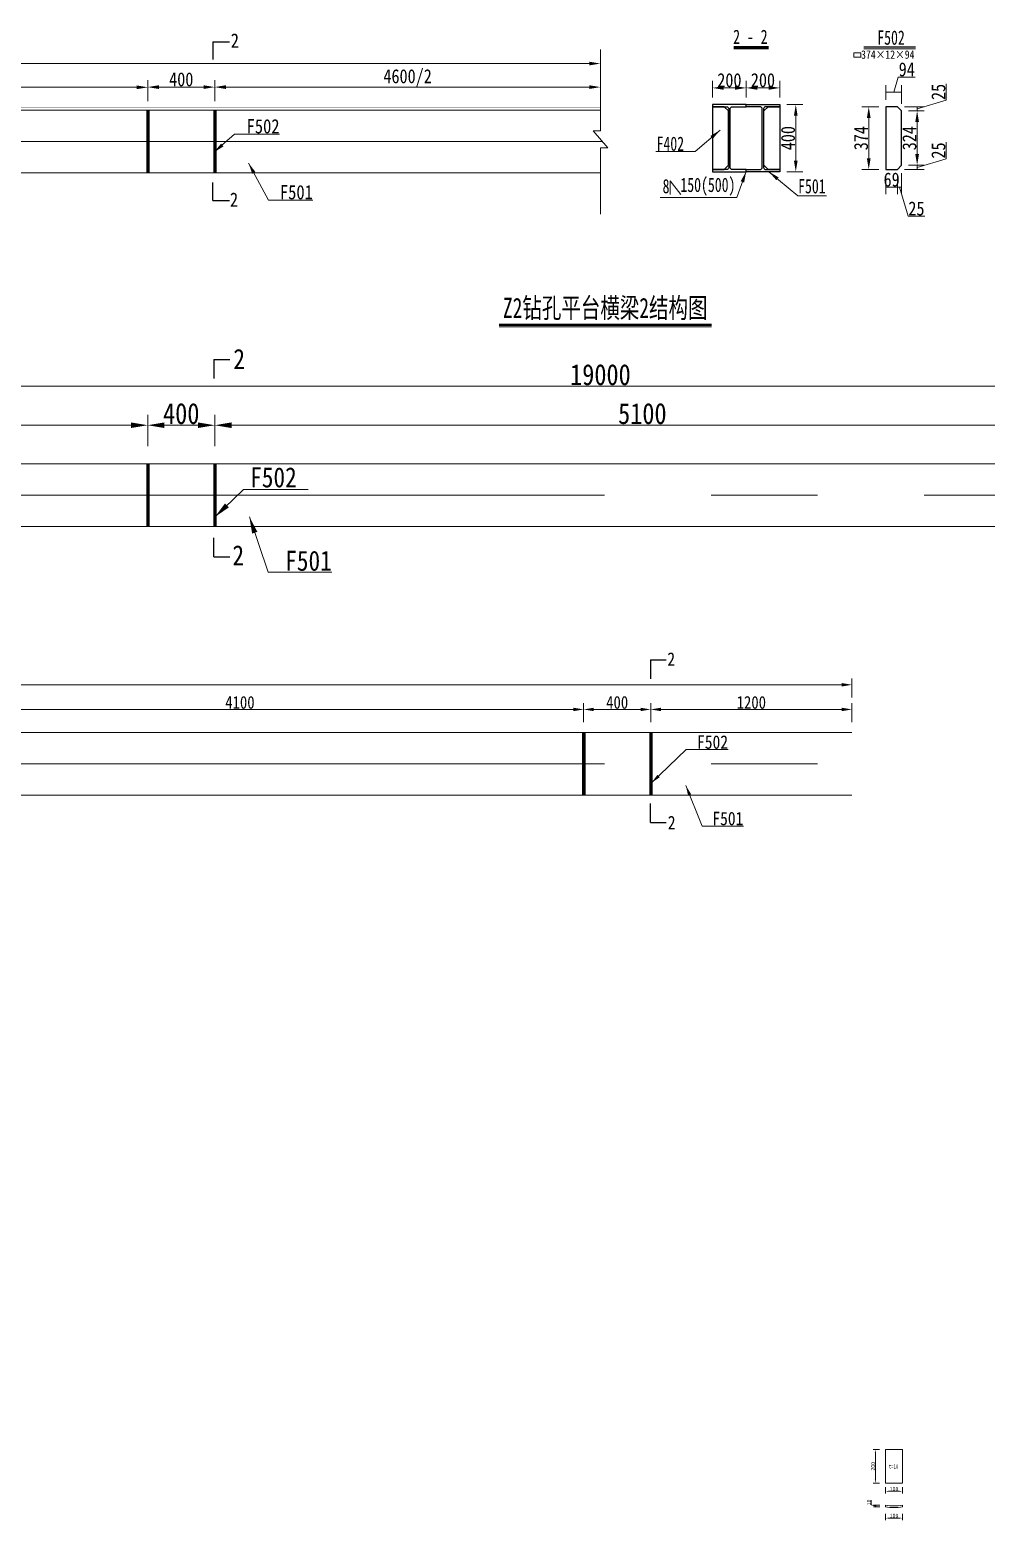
# Model space of a CAD drawing. Header units: millimetres. Extents: x -724662 to -98163, y -2532159 to 119496.
# Drawn here: x -100784.5 to -100727.5, y 114364 to 114452.9 of the extents above; entities that cross this region are included whole.
import ezdxf
from ezdxf.enums import TextEntityAlignment as Align

# ---------------------------------------------------------------- set-up
doc = ezdxf.new("R2010")
doc.units = ezdxf.units.MM
doc.header["$LTSCALE"] = 20
doc.linetypes.add('CENTER2', pattern=[28.575, 19.05, -3.175, 3.175, -3.175])
doc.layers.get('0').update_dxf_attribs({"lineweight": 25})
for name, color, linetype, lineweight in [('中心线', 3, 'CENTER2', 13), ('文本', 7, 'Continuous', 13), ('标注', 1, 'Continuous', 13), ('粗实线', 7, 'Continuous', 25), ('细实线', 1, 'Continuous', 13)]:
    doc.layers.add(name, color=color, linetype=linetype, lineweight=lineweight)
doc.layers.add('钢构CAD-H形钢', color=152, linetype='Continuous')
doc.layers.add('钢构CAD-工字钢', color=6, linetype='Continuous')
doc.styles.get("Standard").update_dxf_attribs({"font": 'simsun.ttf', "width": 0.85})
doc.styles.add('文本1', font='simsun.ttf', dxfattribs={"width": 0.71, "height": 2.2})
doc.styles.add('样式 2', font='simsun.ttf')
doc.dimstyles.new('100-0.1', dxfattribs={"dimscale": 0.1, "dimtxt": 2.5, "dimasz": 2, "dimexe": 1.25, "dimexo": 1.25, "dimgap": 0.125, "dimtad": 1, "dimdec": 0, "dimlfac": 100, "dimdsep": 46, "dimtxsty": 'Standard', "dimcen": 0.001, "dimclrd": 256, "dimclre": 256, "dimclrt": 7, "dimadec": 4, "dimazin": 2, "dimtfac": 1, "dimtdec": 0, "dimtmove": 1, "dimatfit": 2, "dimfxlon": 1, "dimlwd": -1, "dimlwe": -1, "dimarcsym": 0})
doc.dimstyles.new('100-1÷2', dxfattribs={"dimscale": 0.5, "dimtxt": 2.5, "dimasz": 2, "dimexe": 1.25, "dimexo": 1.25, "dimgap": 0.125, "dimtad": 1, "dimdec": 0, "dimlfac": 100, "dimdsep": 46, "dimtxsty": 'Standard', "dimcen": 0.001, "dimclrd": 256, "dimclre": 256, "dimclrt": 7, "dimadec": 4, "dimazin": 2, "dimtfac": 1, "dimtdec": 0, "dimtmove": 1, "dimatfit": 2, "dimfxlon": 1, "dimlwd": -1, "dimlwe": -1, "dimarcsym": 0})
doc.dimstyles.new('100-1÷3', dxfattribs={"dimscale": 0.333333, "dimtxt": 2.5, "dimasz": 2, "dimexe": 1.25, "dimexo": 1.25, "dimgap": 0.125, "dimtad": 1, "dimdec": 0, "dimlfac": 100, "dimdsep": 46, "dimtxsty": 'Standard', "dimcen": 0.001, "dimclrd": 256, "dimclre": 256, "dimclrt": 7, "dimadec": 4, "dimazin": 2, "dimtfac": 1, "dimtdec": 0, "dimtmove": 1, "dimatfit": 2, "dimfxlon": 1, "dimlwd": -1, "dimlwe": -1, "dimarcsym": 0})
doc.dimstyles.new('100-1÷3.3', dxfattribs={"dimscale": 0.30303, "dimtxt": 2.5, "dimasz": 2, "dimexe": 1.25, "dimexo": 1.25, "dimgap": 0.125, "dimtad": 1, "dimdec": 0, "dimlfac": 100, "dimdsep": 46, "dimtxsty": 'Standard', "dimcen": 0.001, "dimclrd": 256, "dimclre": 256, "dimclrt": 7, "dimadec": 4, "dimazin": 2, "dimtfac": 1, "dimtdec": 0, "dimtmove": 1, "dimatfit": 2, "dimfxlon": 1, "dimlwd": -1, "dimlwe": -1, "dimarcsym": 0})

# ---------------------------------------------------------------- blocks, each defined once
blk = doc.blocks.new('*D754')
at = {"layer": 'Defpoints', "color": 0, "transparency": 16777216}
for p in [(-100777.508, 114449.433), (-100828.508, 114448.077), (-100777.508, 114448.077)]:
    blk.add_point(p, dxfattribs=at)
at = {"layer": '标注', "transparency": 16777216}
for p, q in [((-100828.508, 114448.599), (-100828.508, 114449.849)), ((-100827.841, 114449.433), (-100778.174, 114449.433))]:
    blk.add_line(p, q, dxfattribs=at)
at = {"layer": '标注', "linetype": 'ByBlock', "transparency": 16777216}
blk.add_line((-100777.508, 114448.599), (-100777.508, 114449.849), dxfattribs=at)
at = {"layer": '标注', "transparency": 16777216}
for points in [[(-100827.841, 114449.544), (-100827.841, 114449.322), (-100828.508, 114449.433)], [(-100778.174, 114449.544), (-100778.174, 114449.322), (-100777.508, 114449.433)]]:
    blk.add_solid(points, dxfattribs=at)
at = {"layer": '标注', "color": 7, "transparency": 16777216, "insert": (-100803.008, 114449.891), "char_height": 0.8333, "attachment_point": 5}
blk.add_mtext('5100', dxfattribs=at)
blk = doc.blocks.new('*D755')
at = {"layer": 'Defpoints', "color": 0, "transparency": 16777216}
for p in [(-100773.508, 114449.444), (-100777.508, 114448.077), (-100773.508, 114448.077)]:
    blk.add_point(p, dxfattribs=at)
at = {"layer": '标注', "transparency": 16777216}
for p, q in [((-100777.508, 114448.611), (-100777.508, 114449.861)), ((-100776.841, 114449.444), (-100774.174, 114449.444))]:
    blk.add_line(p, q, dxfattribs=at)
at = {"layer": '标注', "linetype": 'ByBlock', "transparency": 16777216}
blk.add_line((-100773.508, 114448.611), (-100773.508, 114449.861), dxfattribs=at)
at = {"layer": '标注', "transparency": 16777216}
for points in [[(-100776.841, 114449.555), (-100776.841, 114449.333), (-100777.508, 114449.444)], [(-100774.174, 114449.555), (-100774.174, 114449.333), (-100773.508, 114449.444)]]:
    blk.add_solid(points, dxfattribs=at)
at = {"layer": '标注', "color": 7, "transparency": 16777216, "insert": (-100775.508, 114449.902), "char_height": 0.8333, "attachment_point": 5}
blk.add_mtext('400', dxfattribs=at)
blk = doc.blocks.new('*D757')
at = {"layer": 'Defpoints', "color": 0, "transparency": 16777216}
for p in [(-100750.508, 114450.849), (-100845.508, 114448.207), (-100750.508, 114448.207)]:
    blk.add_point(p, dxfattribs=at)
at = {"layer": '标注', "transparency": 16777216}
for p, q in [((-100845.508, 114450.015), (-100845.508, 114451.265)), ((-100844.841, 114450.849), (-100751.174, 114450.849))]:
    blk.add_line(p, q, dxfattribs=at)
at = {"layer": '标注', "linetype": 'ByBlock', "transparency": 16777216}
blk.add_line((-100750.508, 114450.015), (-100750.508, 114451.265), dxfattribs=at)
at = {"layer": '标注', "transparency": 16777216}
for points in [[(-100844.841, 114450.96), (-100844.841, 114450.737), (-100845.508, 114450.849)], [(-100751.174, 114450.96), (-100751.174, 114450.737), (-100750.508, 114450.849)]]:
    blk.add_solid(points, dxfattribs=at)
at = {"layer": '标注', "color": 7, "transparency": 16777216, "insert": (-100798.008, 114451.398), "char_height": 0.8333, "attachment_point": 5}
blk.add_mtext('19000/2', dxfattribs=at)
blk = doc.blocks.new('*D760')
at = {"layer": 'Defpoints', "color": 0, "transparency": 16777216}
for p in [(-100777.508, 114429.287), (-100828.508, 114426.985), (-100777.508, 114426.985)]:
    blk.add_point(p, dxfattribs=at)
at = {"layer": '标注', "transparency": 16777216}
for p, q in [((-100828.508, 114428.037), (-100828.508, 114429.912)), ((-100827.508, 114429.287), (-100778.508, 114429.287))]:
    blk.add_line(p, q, dxfattribs=at)
at = {"layer": '标注', "linetype": 'ByBlock', "transparency": 16777216}
blk.add_line((-100777.508, 114428.037), (-100777.508, 114429.912), dxfattribs=at)
at = {"layer": '标注', "transparency": 16777216}
for points in [[(-100827.508, 114429.454), (-100827.508, 114429.121), (-100828.508, 114429.287)], [(-100778.508, 114429.454), (-100778.508, 114429.121), (-100777.508, 114429.287)]]:
    blk.add_solid(points, dxfattribs=at)
at = {"layer": '标注', "color": 7, "transparency": 16777216, "insert": (-100803.008, 114429.975), "char_height": 1.25, "attachment_point": 5}
blk.add_mtext('5100', dxfattribs=at)
blk = doc.blocks.new('*D761')
at = {"layer": 'Defpoints', "color": 0, "transparency": 16777216}
for p in [(-100773.508, 114429.287), (-100777.508, 114426.985), (-100773.508, 114426.985)]:
    blk.add_point(p, dxfattribs=at)
at = {"layer": '标注', "transparency": 16777216}
for p, q in [((-100777.508, 114428.037), (-100777.508, 114429.912)), ((-100776.508, 114429.287), (-100774.508, 114429.287))]:
    blk.add_line(p, q, dxfattribs=at)
at = {"layer": '标注', "linetype": 'ByBlock', "transparency": 16777216}
blk.add_line((-100773.508, 114428.037), (-100773.508, 114429.912), dxfattribs=at)
at = {"layer": '标注', "transparency": 16777216}
for points in [[(-100776.508, 114429.454), (-100776.508, 114429.121), (-100777.508, 114429.287)], [(-100774.508, 114429.454), (-100774.508, 114429.121), (-100773.508, 114429.287)]]:
    blk.add_solid(points, dxfattribs=at)
at = {"layer": '标注', "color": 7, "transparency": 16777216, "insert": (-100775.508, 114429.975), "char_height": 1.25, "attachment_point": 5}
blk.add_mtext('400', dxfattribs=at)
blk = doc.blocks.new('*D762')
at = {"layer": 'Defpoints', "color": 0, "transparency": 16777216}
for p in [(-100722.508, 114429.287), (-100773.508, 114426.985), (-100722.508, 114426.985)]:
    blk.add_point(p, dxfattribs=at)
at = {"layer": '标注', "transparency": 16777216}
for p, q in [((-100773.508, 114428.037), (-100773.508, 114429.912)), ((-100772.508, 114429.287), (-100723.508, 114429.287))]:
    blk.add_line(p, q, dxfattribs=at)
at = {"layer": '标注', "linetype": 'ByBlock', "transparency": 16777216}
blk.add_line((-100722.508, 114428.037), (-100722.508, 114429.912), dxfattribs=at)
at = {"layer": '标注', "transparency": 16777216}
for points in [[(-100772.508, 114429.454), (-100772.508, 114429.121), (-100773.508, 114429.287)], [(-100723.508, 114429.454), (-100723.508, 114429.121), (-100722.508, 114429.287)]]:
    blk.add_solid(points, dxfattribs=at)
at = {"layer": '标注', "color": 7, "transparency": 16777216, "insert": (-100748.008, 114429.975), "char_height": 1.25, "attachment_point": 5}
blk.add_mtext('5100', dxfattribs=at)
blk = doc.blocks.new('*D767')
at = {"layer": 'Defpoints', "color": 0, "transparency": 16777216}
for p in [(-100655.508, 114431.608), (-100845.508, 114427.115), (-100655.508, 114427.115)]:
    blk.add_point(p, dxfattribs=at)
at = {"layer": '标注', "transparency": 16777216}
for p, q in [((-100845.508, 114430.358), (-100845.508, 114432.233)), ((-100844.508, 114431.608), (-100656.508, 114431.608))]:
    blk.add_line(p, q, dxfattribs=at)
at = {"layer": '标注', "linetype": 'ByBlock', "transparency": 16777216}
blk.add_line((-100655.508, 114430.358), (-100655.508, 114432.233), dxfattribs=at)
at = {"layer": '标注', "transparency": 16777216}
for points in [[(-100844.508, 114431.774), (-100844.508, 114431.441), (-100845.508, 114431.608)], [(-100656.508, 114431.774), (-100656.508, 114431.441), (-100655.508, 114431.608)]]:
    blk.add_solid(points, dxfattribs=at)
at = {"layer": '标注', "color": 7, "transparency": 16777216, "insert": (-100750.508, 114432.295), "char_height": 1.25, "attachment_point": 5}
blk.add_mtext('19000', dxfattribs=at)
blk = doc.blocks.new('*D772')
at = {"layer": 'Defpoints', "color": 0, "transparency": 16777216}
for p in [(-100751.508, 114412.344), (-100792.508, 114410.967), (-100751.508, 114410.967)]:
    blk.add_point(p, dxfattribs=at)
at = {"layer": '标注', "transparency": 16777216}
for p, q in [((-100792.508, 114411.586), (-100792.508, 114412.722)), ((-100791.902, 114412.344), (-100752.114, 114412.344))]:
    blk.add_line(p, q, dxfattribs=at)
at = {"layer": '标注', "linetype": 'ByBlock', "transparency": 16777216}
blk.add_line((-100751.508, 114411.586), (-100751.508, 114412.722), dxfattribs=at)
at = {"layer": '标注', "transparency": 16777216}
for points in [[(-100791.902, 114412.445), (-100791.902, 114412.243), (-100792.508, 114412.344)], [(-100752.114, 114412.445), (-100752.114, 114412.243), (-100751.508, 114412.344)]]:
    blk.add_solid(points, dxfattribs=at)
at = {"layer": '标注', "color": 7, "transparency": 16777216, "insert": (-100772.008, 114412.76), "char_height": 0.7576, "attachment_point": 5}
blk.add_mtext('4100', dxfattribs=at)
blk = doc.blocks.new('*D773')
at = {"layer": 'Defpoints', "color": 0, "transparency": 16777216}
for p in [(-100747.508, 114412.344), (-100751.508, 114410.967), (-100747.508, 114410.967)]:
    blk.add_point(p, dxfattribs=at)
at = {"layer": '标注', "transparency": 16777216}
for p, q in [((-100751.508, 114411.586), (-100751.508, 114412.722)), ((-100750.902, 114412.344), (-100748.114, 114412.344))]:
    blk.add_line(p, q, dxfattribs=at)
at = {"layer": '标注', "linetype": 'ByBlock', "transparency": 16777216}
blk.add_line((-100747.508, 114411.586), (-100747.508, 114412.722), dxfattribs=at)
at = {"layer": '标注', "transparency": 16777216}
for points in [[(-100750.902, 114412.445), (-100750.902, 114412.243), (-100751.508, 114412.344)], [(-100748.114, 114412.445), (-100748.114, 114412.243), (-100747.508, 114412.344)]]:
    blk.add_solid(points, dxfattribs=at)
at = {"layer": '标注', "color": 7, "transparency": 16777216, "insert": (-100749.508, 114412.76), "char_height": 0.7576, "attachment_point": 5}
blk.add_mtext('400', dxfattribs=at)
blk = doc.blocks.new('*D774')
at = {"layer": 'Defpoints', "color": 0, "transparency": 16777216}
for p in [(-100735.508, 114412.344), (-100747.508, 114410.967), (-100735.508, 114411.097)]:
    blk.add_point(p, dxfattribs=at)
at = {"layer": '标注', "transparency": 16777216}
for p, q in [((-100747.508, 114411.586), (-100747.508, 114412.722)), ((-100746.902, 114412.344), (-100736.114, 114412.344))]:
    blk.add_line(p, q, dxfattribs=at)
at = {"layer": '标注', "linetype": 'ByBlock', "transparency": 16777216}
blk.add_line((-100735.508, 114411.586), (-100735.508, 114412.722), dxfattribs=at)
at = {"layer": '标注', "transparency": 16777216}
for points in [[(-100746.902, 114412.445), (-100746.902, 114412.243), (-100747.508, 114412.344)], [(-100736.114, 114412.445), (-100736.114, 114412.243), (-100735.508, 114412.344)]]:
    blk.add_solid(points, dxfattribs=at)
at = {"layer": '标注', "color": 7, "transparency": 16777216, "insert": (-100741.508, 114412.76), "char_height": 0.7576, "attachment_point": 5}
blk.add_mtext('1200', dxfattribs=at)
blk = doc.blocks.new('*D775')
at = {"layer": 'Defpoints', "color": 0, "transparency": 16777216}
for p in [(-100735.508, 114413.814), (-100845.508, 114411.097), (-100735.508, 114411.097)]:
    blk.add_point(p, dxfattribs=at)
at = {"layer": '标注', "transparency": 16777216}
for p, q in [((-100845.508, 114413.056), (-100845.508, 114414.192)), ((-100844.902, 114413.814), (-100736.114, 114413.814))]:
    blk.add_line(p, q, dxfattribs=at)
at = {"layer": '标注', "linetype": 'ByBlock', "transparency": 16777216}
blk.add_line((-100735.508, 114413.056), (-100735.508, 114414.192), dxfattribs=at)
at = {"layer": '标注', "transparency": 16777216}
for points in [[(-100844.902, 114413.915), (-100844.902, 114413.713), (-100845.508, 114413.814)], [(-100736.114, 114413.915), (-100736.114, 114413.713), (-100735.508, 114413.814)]]:
    blk.add_solid(points, dxfattribs=at)
at = {"layer": '标注', "color": 7, "transparency": 16777216, "insert": (-100790.508, 114414.23), "char_height": 0.7576, "attachment_point": 5}
blk.add_mtext('11000', dxfattribs=at)
blk = doc.blocks.new('*D776')
at = {"layer": 'Defpoints', "color": 0, "transparency": 16777216}
for p in [(-100739.816, 114448.401), (-100738.858, 114448.401), (-100739.816, 114444.401)]:
    blk.add_point(p, dxfattribs=at)
at = {"layer": '标注', "linetype": 'ByBlock', "transparency": 16777216}
blk.add_line((-100739.399, 114448.401), (-100738.442, 114448.401), dxfattribs=at)
at = {"layer": '标注', "transparency": 16777216}
for p, q in [((-100738.858, 114445.068), (-100738.858, 114447.735)), ((-100739.399, 114444.401), (-100738.442, 114444.401))]:
    blk.add_line(p, q, dxfattribs=at)
for points in [[(-100738.969, 114447.735), (-100738.747, 114447.735), (-100738.858, 114448.401)], [(-100738.969, 114445.068), (-100738.747, 114445.068), (-100738.858, 114444.401)]]:
    blk.add_solid(points, dxfattribs=at)
at = {"layer": '标注', "color": 7, "transparency": 16777216, "insert": (-100739.317, 114446.401), "char_height": 0.8333, "attachment_point": 5, "rotation": 90}
blk.add_mtext('400', dxfattribs=at)
blk = doc.blocks.new('*D777')
at = {"layer": 'Defpoints', "color": 0, "transparency": 16777216}
for p in [(-100741.816, 114449.396), (-100743.816, 114448.401), (-100741.816, 114448.401)]:
    blk.add_point(p, dxfattribs=at)
at = {"layer": '标注', "transparency": 16777216}
for p, q in [((-100743.816, 114448.818), (-100743.816, 114449.813)), ((-100743.149, 114449.396), (-100742.482, 114449.396))]:
    blk.add_line(p, q, dxfattribs=at)
at = {"layer": '标注', "linetype": 'ByBlock', "transparency": 16777216}
blk.add_line((-100741.816, 114448.818), (-100741.816, 114449.813), dxfattribs=at)
at = {"layer": '标注', "transparency": 16777216}
for points in [[(-100743.149, 114449.507), (-100743.149, 114449.285), (-100743.816, 114449.396)], [(-100742.482, 114449.507), (-100742.482, 114449.285), (-100741.816, 114449.396)]]:
    blk.add_solid(points, dxfattribs=at)
at = {"layer": '标注', "color": 7, "transparency": 16777216, "insert": (-100742.816, 114449.854), "char_height": 0.8333, "attachment_point": 5}
blk.add_mtext('200', dxfattribs=at)
blk = doc.blocks.new('*D778')
at = {"layer": 'Defpoints', "color": 0, "transparency": 16777216}
for p in [(-100739.816, 114449.396), (-100741.816, 114448.401), (-100739.816, 114448.401)]:
    blk.add_point(p, dxfattribs=at)
at = {"layer": '标注', "transparency": 16777216}
for p, q in [((-100741.816, 114448.818), (-100741.816, 114449.813)), ((-100741.149, 114449.396), (-100740.482, 114449.396))]:
    blk.add_line(p, q, dxfattribs=at)
at = {"layer": '标注', "linetype": 'ByBlock', "transparency": 16777216}
blk.add_line((-100739.816, 114448.818), (-100739.816, 114449.813), dxfattribs=at)
at = {"layer": '标注', "transparency": 16777216}
for points in [[(-100741.149, 114449.507), (-100741.149, 114449.285), (-100741.816, 114449.396)], [(-100740.482, 114449.507), (-100740.482, 114449.285), (-100739.816, 114449.396)]]:
    blk.add_solid(points, dxfattribs=at)
at = {"layer": '标注', "color": 7, "transparency": 16777216, "insert": (-100740.816, 114449.854), "char_height": 0.8333, "attachment_point": 5}
blk.add_mtext('200', dxfattribs=at)
blk = doc.blocks.new('*D779')
at = {"layer": 'Defpoints', "color": 0, "transparency": 16777216}
for p in [(-100734.505, 114448.271), (-100733.485, 114448.271), (-100733.485, 114444.531)]:
    blk.add_point(p, dxfattribs=at)
at = {"layer": '标注', "linetype": 'ByBlock', "transparency": 16777216}
blk.add_line((-100733.902, 114448.271), (-100734.922, 114448.271), dxfattribs=at)
at = {"layer": '标注', "transparency": 16777216}
for p, q in [((-100734.505, 114445.198), (-100734.505, 114447.605)), ((-100733.902, 114444.531), (-100734.922, 114444.531))]:
    blk.add_line(p, q, dxfattribs=at)
for points in [[(-100734.616, 114447.605), (-100734.394, 114447.605), (-100734.505, 114448.271)], [(-100734.616, 114445.198), (-100734.394, 114445.198), (-100734.505, 114444.531)]]:
    blk.add_solid(points, dxfattribs=at)
at = {"layer": '标注', "color": 7, "transparency": 16777216, "insert": (-100734.963, 114446.401), "char_height": 0.8333, "attachment_point": 5, "rotation": 90}
blk.add_mtext('374', dxfattribs=at)
blk = doc.blocks.new('*D780')
at = {"layer": 'Defpoints', "color": 0, "transparency": 16777216}
for p in [(-100732.545, 114449.142), (-100733.485, 114448.271), (-100732.545, 114448.021)]:
    blk.add_point(p, dxfattribs=at)
at = {"layer": '标注', "transparency": 16777216}
for p, q in [((-100733.015, 114449.142), (-100732.747, 114450.038)), ((-100732.747, 114450.038), (-100731.73, 114450.038)), ((-100733.485, 114448.688), (-100733.485, 114449.559)), ((-100733.485, 114449.142), (-100732.545, 114449.142)), ((-100733.485, 114449.142), (-100732.545, 114449.142))]:
    blk.add_line(p, q, dxfattribs=at)
at = {"layer": '标注', "linetype": 'ByBlock', "transparency": 16777216}
blk.add_line((-100732.545, 114448.438), (-100732.545, 114449.559), dxfattribs=at)
at = {"layer": '标注', "color": 7, "transparency": 16777216, "insert": (-100732.238, 114450.496), "char_height": 0.8333, "attachment_point": 5}
blk.add_mtext('94', dxfattribs=at)
blk = doc.blocks.new('*D781')
at = {"layer": 'Defpoints', "color": 0, "transparency": 16777216}
for p in [(-100732.795, 114448.271), (-100732.545, 114448.021), (-100731.619, 114448.021)]:
    blk.add_point(p, dxfattribs=at)
at = {"layer": '标注', "transparency": 16777216}
for p, q in [((-100729.89, 114448.665), (-100729.89, 114449.647)), ((-100732.379, 114448.271), (-100731.202, 114448.271)), ((-100731.619, 114448.146), (-100729.89, 114448.665)), ((-100731.619, 114448.271), (-100731.619, 114448.021)), ((-100731.619, 114448.271), (-100731.619, 114448.021))]:
    blk.add_line(p, q, dxfattribs=at)
at = {"layer": '标注', "linetype": 'ByBlock', "transparency": 16777216}
blk.add_line((-100732.129, 114448.021), (-100731.202, 114448.021), dxfattribs=at)
at = {"layer": '标注', "color": 7, "transparency": 16777216, "insert": (-100730.348, 114449.156), "char_height": 0.8333, "attachment_point": 5, "rotation": 90}
blk.add_mtext('25', dxfattribs=at)
blk = doc.blocks.new('*D782')
at = {"layer": 'Defpoints', "color": 0, "transparency": 16777216}
for p in [(-100732.545, 114448.021), (-100732.545, 114444.781), (-100731.619, 114444.781)]:
    blk.add_point(p, dxfattribs=at)
at = {"layer": '标注', "transparency": 16777216}
for p, q in [((-100732.129, 114448.021), (-100731.202, 114448.021)), ((-100731.619, 114447.355), (-100731.619, 114445.448))]:
    blk.add_line(p, q, dxfattribs=at)
at = {"layer": '标注', "linetype": 'ByBlock', "transparency": 16777216}
blk.add_line((-100732.129, 114444.781), (-100731.202, 114444.781), dxfattribs=at)
at = {"layer": '标注', "transparency": 16777216}
for points in [[(-100731.73, 114447.355), (-100731.508, 114447.355), (-100731.619, 114448.021)], [(-100731.73, 114445.448), (-100731.508, 114445.448), (-100731.619, 114444.781)]]:
    blk.add_solid(points, dxfattribs=at)
at = {"layer": '标注', "color": 7, "transparency": 16777216, "insert": (-100732.077, 114446.401), "char_height": 0.8333, "attachment_point": 5, "rotation": 90}
blk.add_mtext('324', dxfattribs=at)
blk = doc.blocks.new('*D783')
at = {"layer": 'Defpoints', "color": 0, "transparency": 16777216}
for p in [(-100732.795, 114444.531), (-100732.545, 114444.781), (-100731.619, 114444.531)]:
    blk.add_point(p, dxfattribs=at)
at = {"layer": '标注', "transparency": 16777216}
for p, q in [((-100729.89, 114445.175), (-100729.89, 114446.157)), ((-100732.129, 114444.781), (-100731.202, 114444.781)), ((-100731.619, 114444.656), (-100729.89, 114445.175)), ((-100731.619, 114444.781), (-100731.619, 114444.531)), ((-100731.619, 114444.781), (-100731.619, 114444.531))]:
    blk.add_line(p, q, dxfattribs=at)
at = {"layer": '标注', "linetype": 'ByBlock', "transparency": 16777216}
blk.add_line((-100732.379, 114444.531), (-100731.202, 114444.531), dxfattribs=at)
at = {"layer": '标注', "color": 7, "transparency": 16777216, "insert": (-100730.348, 114445.666), "char_height": 0.8333, "attachment_point": 5, "rotation": 90}
blk.add_mtext('25', dxfattribs=at)
blk = doc.blocks.new('*D784')
at = {"layer": 'Defpoints', "color": 0, "transparency": 16777216}
for p in [(-100733.485, 114444.531), (-100732.795, 114444.531), (-100732.795, 114443.472)]:
    blk.add_point(p, dxfattribs=at)
at = {"layer": '标注', "transparency": 16777216}
for p, q in [((-100733.485, 114444.115), (-100733.485, 114443.055)), ((-100733.485, 114443.472), (-100732.795, 114443.472))]:
    blk.add_line(p, q, dxfattribs=at)
at = {"layer": '标注', "linetype": 'ByBlock', "transparency": 16777216}
blk.add_line((-100732.795, 114444.115), (-100732.795, 114443.055), dxfattribs=at)
at = {"layer": '标注', "color": 7, "transparency": 16777216, "insert": (-100733.14, 114443.93), "char_height": 0.8333, "attachment_point": 5}
blk.add_mtext('69', dxfattribs=at)
blk = doc.blocks.new('*D785')
at = {"layer": 'Defpoints', "color": 0, "transparency": 16777216}
for p in [(-100732.795, 114444.531), (-100732.545, 114444.781), (-100732.545, 114443.472)]:
    blk.add_point(p, dxfattribs=at)
at = {"layer": '标注', "linetype": 'ByBlock', "transparency": 16777216}
blk.add_line((-100732.545, 114444.305), (-100732.545, 114443.055), dxfattribs=at)
at = {"layer": '标注', "transparency": 16777216}
for p, q in [((-100732.795, 114444.115), (-100732.795, 114443.055)), ((-100732.795, 114443.472), (-100732.545, 114443.472)), ((-100732.795, 114443.472), (-100732.545, 114443.472)), ((-100732.67, 114443.472), (-100732.152, 114441.742)), ((-100732.152, 114441.742), (-100731.17, 114441.742))]:
    blk.add_line(p, q, dxfattribs=at)
at = {"layer": '标注', "color": 7, "transparency": 16777216, "insert": (-100731.661, 114442.201), "char_height": 0.8333, "attachment_point": 5}
blk.add_mtext('25', dxfattribs=at)
blk = doc.blocks.new('*D788')
at = {"layer": 'Defpoints', "color": 0, "transparency": 16777216}
for p in [(-100733.499, 114366.222), (-100732.499, 114366.222), (-100732.499, 114365.734)]:
    blk.add_point(p, dxfattribs=at)
at = {"layer": '标注', "transparency": 16777216}
for p, q in [((-100733.499, 114365.984), (-100733.499, 114365.609)), ((-100733.299, 114365.734), (-100732.699, 114365.734))]:
    blk.add_line(p, q, dxfattribs=at)
at = {"layer": '标注', "linetype": 'ByBlock', "transparency": 16777216}
blk.add_line((-100732.499, 114365.984), (-100732.499, 114365.609), dxfattribs=at)
at = {"layer": '标注', "transparency": 16777216}
for points in [[(-100733.299, 114365.768), (-100733.299, 114365.701), (-100733.499, 114365.734)], [(-100732.699, 114365.768), (-100732.699, 114365.701), (-100732.499, 114365.734)]]:
    blk.add_solid(points, dxfattribs=at)
at = {"layer": '标注', "color": 7, "transparency": 16777216, "insert": (-100732.999, 114365.872), "char_height": 0.25, "attachment_point": 5}
blk.add_mtext('100', dxfattribs=at)
blk = doc.blocks.new('*D789')
at = {"layer": 'Defpoints', "color": 0, "transparency": 16777216}
for p in [(-100734.111, 114368.222), (-100733.499, 114368.222), (-100733.499, 114366.222)]:
    blk.add_point(p, dxfattribs=at)
at = {"layer": '标注', "linetype": 'ByBlock', "transparency": 16777216}
blk.add_line((-100733.861, 114368.222), (-100734.236, 114368.222), dxfattribs=at)
at = {"layer": '标注', "transparency": 16777216}
for p, q in [((-100734.111, 114366.422), (-100734.111, 114368.022)), ((-100733.861, 114366.222), (-100734.236, 114366.222))]:
    blk.add_line(p, q, dxfattribs=at)
for points in [[(-100734.144, 114368.022), (-100734.078, 114368.022), (-100734.111, 114368.222)], [(-100734.144, 114366.422), (-100734.078, 114366.422), (-100734.111, 114366.222)]]:
    blk.add_solid(points, dxfattribs=at)
at = {"layer": '标注', "color": 7, "transparency": 16777216, "insert": (-100734.249, 114367.222), "char_height": 0.25, "attachment_point": 5, "rotation": 90}
blk.add_mtext('200', dxfattribs=at)
blk = doc.blocks.new('*D790')
at = {"layer": 'Defpoints', "color": 0, "transparency": 16777216}
for p in [(-100734.091, 114364.9), (-100733.514, 114364.802), (-100733.498, 114364.9)]:
    blk.add_point(p, dxfattribs=at)
at = {"layer": '标注', "transparency": 16777216}
for p, q in [((-100734.36, 114364.932), (-100734.36, 114365.211)), ((-100734.091, 114364.851), (-100734.36, 114364.932)), ((-100733.841, 114364.802), (-100734.216, 114364.802)), ((-100734.091, 114364.802), (-100734.091, 114364.9)), ((-100734.091, 114364.802), (-100734.091, 114364.9))]:
    blk.add_line(p, q, dxfattribs=at)
at = {"layer": '标注', "linetype": 'ByBlock', "transparency": 16777216}
blk.add_line((-100733.841, 114364.9), (-100734.216, 114364.9), dxfattribs=at)
at = {"layer": '标注', "color": 7, "transparency": 16777216, "insert": (-100734.498, 114365.071), "char_height": 0.25, "attachment_point": 5, "rotation": 90}
blk.add_mtext('10', dxfattribs=at)
blk = doc.blocks.new('*D791')
at = {"layer": 'Defpoints', "color": 0, "transparency": 16777216}
for p in [(-100733.498, 114364.9), (-100732.5, 114364.9), (-100732.5, 114364.136)]:
    blk.add_point(p, dxfattribs=at)
at = {"layer": '标注', "transparency": 16777216}
for p, q in [((-100733.498, 114364.386), (-100733.498, 114364.011)), ((-100733.298, 114364.136), (-100732.7, 114364.136))]:
    blk.add_line(p, q, dxfattribs=at)
at = {"layer": '标注', "linetype": 'ByBlock', "transparency": 16777216}
blk.add_line((-100732.5, 114364.386), (-100732.5, 114364.011), dxfattribs=at)
at = {"layer": '标注', "transparency": 16777216}
for points in [[(-100733.298, 114364.169), (-100733.298, 114364.103), (-100733.498, 114364.136)], [(-100732.7, 114364.169), (-100732.7, 114364.103), (-100732.5, 114364.136)]]:
    blk.add_solid(points, dxfattribs=at)
at = {"layer": '标注', "color": 7, "transparency": 16777216, "insert": (-100732.999, 114364.273), "char_height": 0.25, "attachment_point": 5}
blk.add_mtext('100', dxfattribs=at)
blk = doc.blocks.new('*D802')
at = {"layer": 'Defpoints', "color": 0, "transparency": 16777216}
for p in [(-100750.508, 114449.444), (-100773.508, 114448.077), (-100750.508, 114448.207)]:
    blk.add_point(p, dxfattribs=at)
at = {"layer": '标注', "transparency": 16777216}
for p, q in [((-100773.508, 114448.611), (-100773.508, 114449.861)), ((-100772.841, 114449.444), (-100751.174, 114449.444))]:
    blk.add_line(p, q, dxfattribs=at)
at = {"layer": '标注', "linetype": 'ByBlock', "transparency": 16777216}
blk.add_line((-100750.508, 114448.624), (-100750.508, 114449.861), dxfattribs=at)
at = {"layer": '标注', "transparency": 16777216}
for points in [[(-100772.841, 114449.555), (-100772.841, 114449.333), (-100773.508, 114449.444)], [(-100751.174, 114449.555), (-100751.174, 114449.333), (-100750.508, 114449.444)]]:
    blk.add_solid(points, dxfattribs=at)
at = {"layer": '标注', "color": 7, "transparency": 16777216, "insert": (-100762.008, 114449.993), "char_height": 0.8333, "attachment_point": 5}
blk.add_mtext('4600/2', dxfattribs=at)

msp = doc.modelspace()

# ---------------------------------------------------------------- linework, layer by layer
for p, q in [((-100773.6148, 114452.1477), (-100772.6382, 114452.1477)), ((-100773.6148, 114452.1477), (-100773.6148, 114451.0825)), ((-100773.6148, 114442.6853), (-100773.6148, 114443.7505)), ((-100773.6148, 114442.6853), (-100772.6382, 114442.6853)), ((-100773.5635, 114433.2035), (-100772.6103, 114433.2035)), ((-100773.5635, 114433.2035), (-100773.5635, 114432.0731)), ((-100773.5635, 114421.4467), (-100773.5635, 114422.5771)), ((-100773.5635, 114421.4467), (-100772.6103, 114421.4467)), ((-100747.5304, 114415.3088), (-100746.5772, 114415.3088)), ((-100747.5304, 114415.3088), (-100747.5304, 114414.1784)), ((-100747.5304, 114405.5963), (-100747.5304, 114406.7267)), ((-100747.5304, 114405.5963), (-100746.5772, 114405.5963))]:
    msp.add_line(p, q)
for points in [[(-100741.8155, 114444.4013), (-100741.8155, 114444.5313), (-100742.6455, 114444.5313, -0.4142136), (-100742.7755, 114444.6613), (-100742.7755, 114448.1413, -0.4142136), (-100742.6455, 114448.2713), (-100741.8155, 114448.2713), (-100741.8155, 114448.4013), (-100743.8155, 114448.4013), (-100743.8155, 114448.2713), (-100742.9855, 114448.2713, -0.4142136), (-100742.8555, 114448.1413), (-100742.8555, 114444.6613, -0.4142136), (-100742.9855, 114444.5313), (-100743.8155, 114444.5313), (-100743.8155, 114444.4013)], [(-100741.8155, 114444.4013), (-100741.8155, 114444.5313), (-100740.9855, 114444.5313, 0.4142136), (-100740.8555, 114444.6613), (-100740.8555, 114448.1413, 0.4142136), (-100740.9855, 114448.2713), (-100741.8155, 114448.2713), (-100741.8155, 114448.4013), (-100739.8155, 114448.4013), (-100739.8155, 114448.2713), (-100740.6455, 114448.2713, 0.4142136), (-100740.7755, 114448.1413), (-100740.7755, 114444.6613, 0.4142136), (-100740.6455, 114444.5313), (-100739.8155, 114444.5313), (-100739.8155, 114444.4013)]]:
    msp.add_lwpolyline(points, format="xyb", close=True)
at = {"color": 3}
for points in [[(-100743.1255, 114444.5313), (-100742.8755, 114444.7813), (-100742.8755, 114448.0213), (-100743.1255, 114448.2713), (-100743.8155, 114448.2713), (-100743.8155, 114444.5313)], [(-100740.5055, 114444.5313), (-100740.7555, 114444.7813), (-100740.7555, 114448.0213), (-100740.5055, 114448.2713), (-100739.8155, 114448.2713), (-100739.8155, 114444.5313)], [(-100732.7955, 114444.5313), (-100732.5455, 114444.7813), (-100732.5455, 114448.0213), (-100732.7955, 114448.2713), (-100733.4855, 114448.2713), (-100733.4855, 114444.5313)]]:
    msp.add_lwpolyline(points, close=True, dxfattribs=at)
at = {"layer": '中心线', "ltscale": 0.1}
for p, q in [((-100845.5077, 114446.2074), (-100750.3987, 114446.2074)), ((-100845.5077, 114425.1146), (-100655.5077, 114425.1146)), ((-100845.5077, 114409.0969), (-100735.5077, 114409.0969))]:
    msp.add_line(p, q, dxfattribs=at)
msp.add_lwpolyline([(-100750.5077, 114451.6933), (-100750.5077, 114446.8299), (-100750.9449, 114446.8299), (-100750.0706, 114445.8333), (-100750.5077, 114445.8333), (-100750.5077, 114441.8611)], dxfattribs=at)
at = {"layer": '标注', "color": 0}
for q in [(-100746.3514, 114443.049), (-100745.7056, 114443.049)]:
    msp.add_line((-100746.3514, 114443.8513), q, dxfattribs=at)
at = {"layer": '标注'}
for points in [[(-100734.9755, 114451.234), (-100735.3964, 114451.234), (-100735.3964, 114451.4902), (-100734.9755, 114451.4902)], [(-100733.4988, 114368.2225), (-100732.4988, 114368.2225), (-100732.4988, 114366.2225), (-100733.4988, 114366.2225)]]:
    msp.add_lwpolyline(points, close=True, dxfattribs=at)
msp.add_lwpolyline([(-100732.501, 114364.9006, -0.0796162), (-100733.4978, 114364.9006), (-100733.5136, 114364.8018, 0.0796162), (-100732.4851, 114364.8018)], format="xyb", close=True, dxfattribs=at)
at = {"layer": '粗实线'}
msp.add_line((-100734.7955, 114451.8376), (-100731.7077, 114451.8376), dxfattribs=at)
at = {"layer": '粗实线', "lineweight": 40}
for points in [[(-100742.5574, 114451.8322), (-100740.4824, 114451.8322)], [(-100756.5533, 114435.2661), (-100743.8775, 114435.2661)]]:
    msp.add_lwpolyline(points, dxfattribs=at)
at = {"layer": '细实线'}
for p, q in [((-100742.5574, 114451.7256), (-100740.4824, 114451.7256)), ((-100734.7955, 114451.7319), (-100731.7077, 114451.7319)), ((-100756.5533, 114435.1595), (-100743.8775, 114435.1595))]:
    msp.add_line(p, q, dxfattribs=at)
at = {"layer": '细实线', "color": 0}
for p, q in [((-100845.5077, 114448.0774), (-100750.5077, 114448.0774)), ((-100845.5077, 114444.3374), (-100750.5077, 114444.3374)), ((-100845.5077, 114426.9846), (-100655.5077, 114426.9846)), ((-100845.5077, 114423.2446), (-100655.5077, 114423.2446)), ((-100845.5077, 114410.9669), (-100735.5077, 114410.9669)), ((-100845.5077, 114407.2269), (-100735.5077, 114407.2269))]:
    msp.add_line(p, q, dxfattribs=at)
at = {"layer": '钢构CAD-H形钢', "color": 0, "const_width": 0.005}
msp.add_lwpolyline([(-100750.5077, 114448.2074), (-100845.5077, 114448.2074), (-100845.5077, 114444.2074), (-100750.5077, 114444.2074)], dxfattribs=at)
for points in [[(-100845.5077, 114423.1146), (-100655.5077, 114423.1146), (-100655.5077, 114427.1146), (-100845.5077, 114427.1146)], [(-100845.5077, 114407.0969), (-100735.5077, 114407.0969), (-100735.5077, 114411.0969), (-100845.5077, 114411.0969)]]:
    msp.add_lwpolyline(points, close=True, dxfattribs=at)
at = {"layer": '钢构CAD-工字钢'}
for p, q in [((-100777.5677, 114448.0774), (-100777.5677, 114444.3374)), ((-100777.4477, 114448.0774), (-100777.4477, 114444.3374)), ((-100773.5677, 114448.0774), (-100773.5677, 114444.3374)), ((-100773.4477, 114448.0774), (-100773.4477, 114444.3374)), ((-100777.5677, 114426.9846), (-100777.5677, 114423.2446)), ((-100777.4477, 114426.9846), (-100777.4477, 114423.2446)), ((-100773.5677, 114426.9846), (-100773.5677, 114423.2446)), ((-100773.4477, 114426.9846), (-100773.4477, 114423.2446)), ((-100751.5677, 114410.9669), (-100751.5677, 114407.2269)), ((-100751.4477, 114410.9669), (-100751.4477, 114407.2269)), ((-100747.5677, 114410.9669), (-100747.5677, 114407.2269)), ((-100747.4477, 114410.9669), (-100747.4477, 114407.2269))]:
    msp.add_line(p, q, dxfattribs=at)
at = {"layer": '钢构CAD-工字钢', "color": 3}
for p, q in [((-100777.5077, 114448.0774), (-100777.5077, 114444.3374)), ((-100773.5077, 114448.0774), (-100773.5077, 114444.3374)), ((-100777.5077, 114426.9846), (-100777.5077, 114423.2446)), ((-100773.5077, 114426.9846), (-100773.5077, 114423.2446)), ((-100751.5077, 114410.9669), (-100751.5077, 114407.2269)), ((-100747.5077, 114410.9669), (-100747.5077, 114407.2269))]:
    msp.add_line(p, q, dxfattribs=at)

# ---------------------------------------------------------------- texts
at = {"style": '样式 2', "width": 0.7}
msp.add_text('t=10', height=0.25, dxfattribs=at).set_placement((-100733.025, 114367.216), align=Align.MIDDLE_CENTER)
at = {"width": 0.616371}
for insert, char_height, attachment_point in [((-100772.5563, 114452.6429), 0.85, 1), ((-100772.6059, 114443.1597), 0.85, 1), ((-100772.4001, 114433.8372), 1.2, 1), ((-100772.4556, 114420.931), 1.2, 7), ((-100746.5172, 114415.7476), 0.8, 1), ((-100746.4897, 114405.2004), 0.8, 7)]:
    msp.add_mtext('2', dxfattribs=dict(at, insert=insert, char_height=char_height, attachment_point=attachment_point))
at = {"layer": '文本', "attachment_point": 5, "style": '文本1'}
for s, insert, char_height, width in [('2 - 2', (-100741.5648, 114452.4446), 0.85, 6.71703), ('F502', (-100733.1767, 114452.3892), 0.85, 6.71703), ('F402', (-100746.3395, 114446.0633), 0.85, 6.71703), ('8', (-100746.5948, 114443.5338), 0.85, 6.71703), ('150(500)', (-100744.0974, 114443.5052), 0.85, 6.71703), ('F501', (-100737.8963, 114443.529), 0.85, 6.71703), ('Z2钻孔平台横梁2结构图', (-100750.2226, 114436.2166), 1.2, 13.327258)]:
    msp.add_mtext(s, dxfattribs=dict(at, insert=insert, char_height=char_height, width=width))
at = {"layer": '标注', "insert": (-100736.116, 114451.3799), "char_height": 0.5, "width": 8.084039, "attachment_point": 4}
msp.add_mtext('    374×12×94', dxfattribs=at)
at = {"layer": '标注', "color": 0, "attachment_point": 9}
for s, insert, char_height in [('F502', (-100769.6442, 114446.6732), 0.85), ('F501', (-100767.6566, 114442.7421), 0.85), ('F502', (-100768.6212, 114425.5624), 1.2), ('F501', (-100766.5302, 114420.5901), 1.2), ('F502', (-100742.8948, 114409.9872), 0.8), ('F501', (-100741.9819, 114405.4296), 0.8)]:
    msp.add_mtext(s, dxfattribs=dict(at, insert=insert, char_height=char_height))

# ---------------------------------------------------------------- dimensions: what is measured, and where the dimension line sits
at = {"layer": '标注'}
for base, p1, text, picture, middle in [((-100750.5077, 114450.8485), (-100845.5077, 114448.2074), '19000/2', '*D757', (-100798.0077, 114451.3976)), ((-100750.5077, 114449.444), (-100773.5077, 114448.0774), '4600/2', '*D802', (-100762.0077, 114449.9931))]:
    dim = msp.add_linear_dim(base=base, p1=p1, p2=(-100750.5077, 114448.2074), text=text, dimstyle='100-1÷3', dxfattribs=at)
    dim.commit()
    dim.dimension.update_dxf_attribs({"geometry": picture, "text_midpoint": middle})
for base, p1, p2, dimstyle, picture, middle in [((-100732.5455, 114449.1419), (-100733.4855, 114448.2713), (-100732.5455, 114448.0213), '100-1÷3', '*D780', (-100732.7051, 114450.4961)), ((-100777.5077, 114449.4327), (-100828.5077, 114448.0774), (-100777.5077, 114448.0774), '100-1÷3', '*D754', (-100803.0077, 114449.891)), ((-100773.5077, 114449.444), (-100777.5077, 114448.0774), (-100773.5077, 114448.0774), '100-1÷3', '*D755', (-100775.5077, 114449.9023)), ((-100741.8155, 114449.3959), (-100743.8155, 114448.4013), (-100741.8155, 114448.4013), '100-1÷3', '*D777', (-100742.8155, 114449.8542)), ((-100739.8155, 114449.3959), (-100741.8155, 114448.4013), (-100739.8155, 114448.4013), '100-1÷3', '*D778', (-100740.8155, 114449.8542)), ((-100732.5455, 114443.4715), (-100732.7955, 114444.5313), (-100732.5455, 114444.7813), '100-1÷3', '*D785', (-100732.1101, 114442.2007)), ((-100655.5077, 114431.6077), (-100845.5077, 114427.1146), (-100655.5077, 114427.1146), '100-1÷2', '*D767', (-100750.5077, 114432.2952)), ((-100777.5077, 114429.2873), (-100828.5077, 114426.9846), (-100777.5077, 114426.9846), '100-1÷2', '*D760', (-100803.0077, 114429.9748)), ((-100773.5077, 114429.2873), (-100777.5077, 114426.9846), (-100773.5077, 114426.9846), '100-1÷2', '*D761', (-100775.5077, 114429.9748)), ((-100722.5077, 114429.2873), (-100773.5077, 114426.9846), (-100722.5077, 114426.9846), '100-1÷2', '*D762', (-100748.0077, 114429.9748)), ((-100735.5077, 114413.8136), (-100845.5077, 114411.0969), (-100735.5077, 114411.0969), '100-1÷3.3', '*D775', (-100790.5077, 114414.2303)), ((-100751.5077, 114412.3437), (-100792.5077, 114410.9669), (-100751.5077, 114410.9669), '100-1÷3.3', '*D772', (-100772.0077, 114412.7603)), ((-100747.5077, 114412.3437), (-100751.5077, 114410.9669), (-100747.5077, 114410.9669), '100-1÷3.3', '*D773', (-100749.5077, 114412.7603)), ((-100735.5077, 114412.3437), (-100747.5077, 114410.9669), (-100735.5077, 114411.0969), '100-1÷3.3', '*D774', (-100741.5077, 114412.7603)), ((-100732.4988, 114365.7343), (-100733.4988, 114366.2225), (-100732.4988, 114366.2225), '100-0.1', '*D788', (-100732.9988, 114365.8718)), ((-100732.4998, 114364.1359), (-100733.4978, 114364.9004), (-100732.4998, 114364.9004), '100-0.1', '*D791', (-100732.9988, 114364.2734))]:
    dim = msp.add_linear_dim(base=base, p1=p1, p2=p2, dimstyle=dimstyle, dxfattribs=at)
    dim.commit()
    dim.dimension.update_dxf_attribs({"geometry": picture, "text_midpoint": middle})
for base, p1, p2, dimstyle, picture, middle in [((-100731.619, 114448.0213), (-100732.7955, 114448.2713), (-100732.5455, 114448.0213), '100-1÷3', '*D781', (-100730.3482, 114448.7067)), ((-100738.8584, 114448.4013), (-100739.8155, 114444.4013), (-100739.8155, 114448.4013), '100-1÷3', '*D776', (-100739.3167, 114446.4013)), ((-100734.5051, 114448.2713), (-100733.4855, 114444.5313), (-100733.4855, 114448.2713), '100-1÷3', '*D779', (-100734.9634, 114446.4013)), ((-100731.619, 114444.7813), (-100732.5455, 114448.0213), (-100732.5455, 114444.7813), '100-1÷3', '*D782', (-100732.0774, 114446.4013)), ((-100731.619, 114444.5313), (-100732.5455, 114444.7813), (-100732.7955, 114444.5313), '100-1÷3', '*D783', (-100730.3482, 114445.2167)), ((-100734.1111, 114368.2225), (-100733.4988, 114366.2225), (-100733.4988, 114368.2225), '100-0.1', '*D789', (-100734.2486, 114367.2225)), ((-100734.0914, 114364.9004), (-100733.5136, 114364.8018), (-100733.4978, 114364.9004), '100-0.1', '*D790', (-100734.4976, 114364.9442))]:
    dim = msp.add_linear_dim(base=base, p1=p1, p2=p2, angle=90, dimstyle=dimstyle, dxfattribs=at)
    dim.commit()
    dim.dimension.update_dxf_attribs({"geometry": picture, "text_midpoint": middle})
dim = msp.add_linear_dim(base=(-100732.7955, 114443.4715), p1=(-100733.4855, 114444.5313), p2=(-100732.7955, 114444.5313), dimstyle='100-1÷3', dxfattribs=at)
dim.commit()
dim.dimension.update_dxf_attribs({"geometry": '*D784', "text_midpoint": (-100733.1405, 114443.4715), "dimtype": 160})

# ---------------------------------------------------------------- leaders
at = {"layer": '标注', "annotation_type": 0, "has_hookline": 1}
for points, hookline_direction, text_width in [([(-100773.56, 114445.5565), (-100772.3304, 114446.6316), (-100771.6637, 114446.6316)], 0, 1.9778), ([(-100743.3729, 114446.884), (-100744.8519, 114445.5966), (-100745.5186, 114445.5966)], 1, 1.652), ([(-100771.4959, 114444.9199), (-100770.3023, 114442.7005), (-100769.6357, 114442.7005)], 0, 1.9374)]:
    msp.add_leader(points, dimstyle='100-1÷3', dxfattribs=dict(at, hookline_direction=hookline_direction, text_width=text_width))
at = {"layer": '标注'}
msp.add_leader([(-100741.8155, 114444.4195), (-100742.3694, 114442.8708), (-100746.9533, 114442.8708)], dimstyle='100-1÷3', dxfattribs=at)
at = {"layer": '标注', "annotation_type": 0, "has_hookline": 1, "hookline_direction": 0}
msp.add_leader([(-100740.4577, 114444.4013), (-100738.7298, 114442.9696), (-100738.0632, 114442.9696)], dimstyle='100-1÷3', dxfattribs=at)
at = {"layer": '标注', "color": 0, "annotation_type": 0, "has_hookline": 1, "hookline_direction": 0}
for points, dimstyle, text_width in [([(-100773.5087, 114423.8137), (-100771.7961, 114425.4544), (-100770.7961, 114425.4544)], '100-1÷2', 2.7922), ([(-100771.4445, 114423.8272), (-100770.3279, 114420.5276), (-100769.3279, 114420.5276)], '100-1÷2', 2.7352), ([(-100747.4756, 114407.9559), (-100745.4002, 114409.9493), (-100744.7941, 114409.9493)], '100-1÷3.3', 1.8615), ([(-100745.4114, 114407.8094), (-100744.4493, 114405.3917), (-100743.8433, 114405.3917)], '100-1÷3.3', 1.8235)]:
    msp.add_leader(points, dimstyle=dimstyle, dxfattribs=dict(at, text_width=text_width))

doc.saveas('drawing.dxf')
